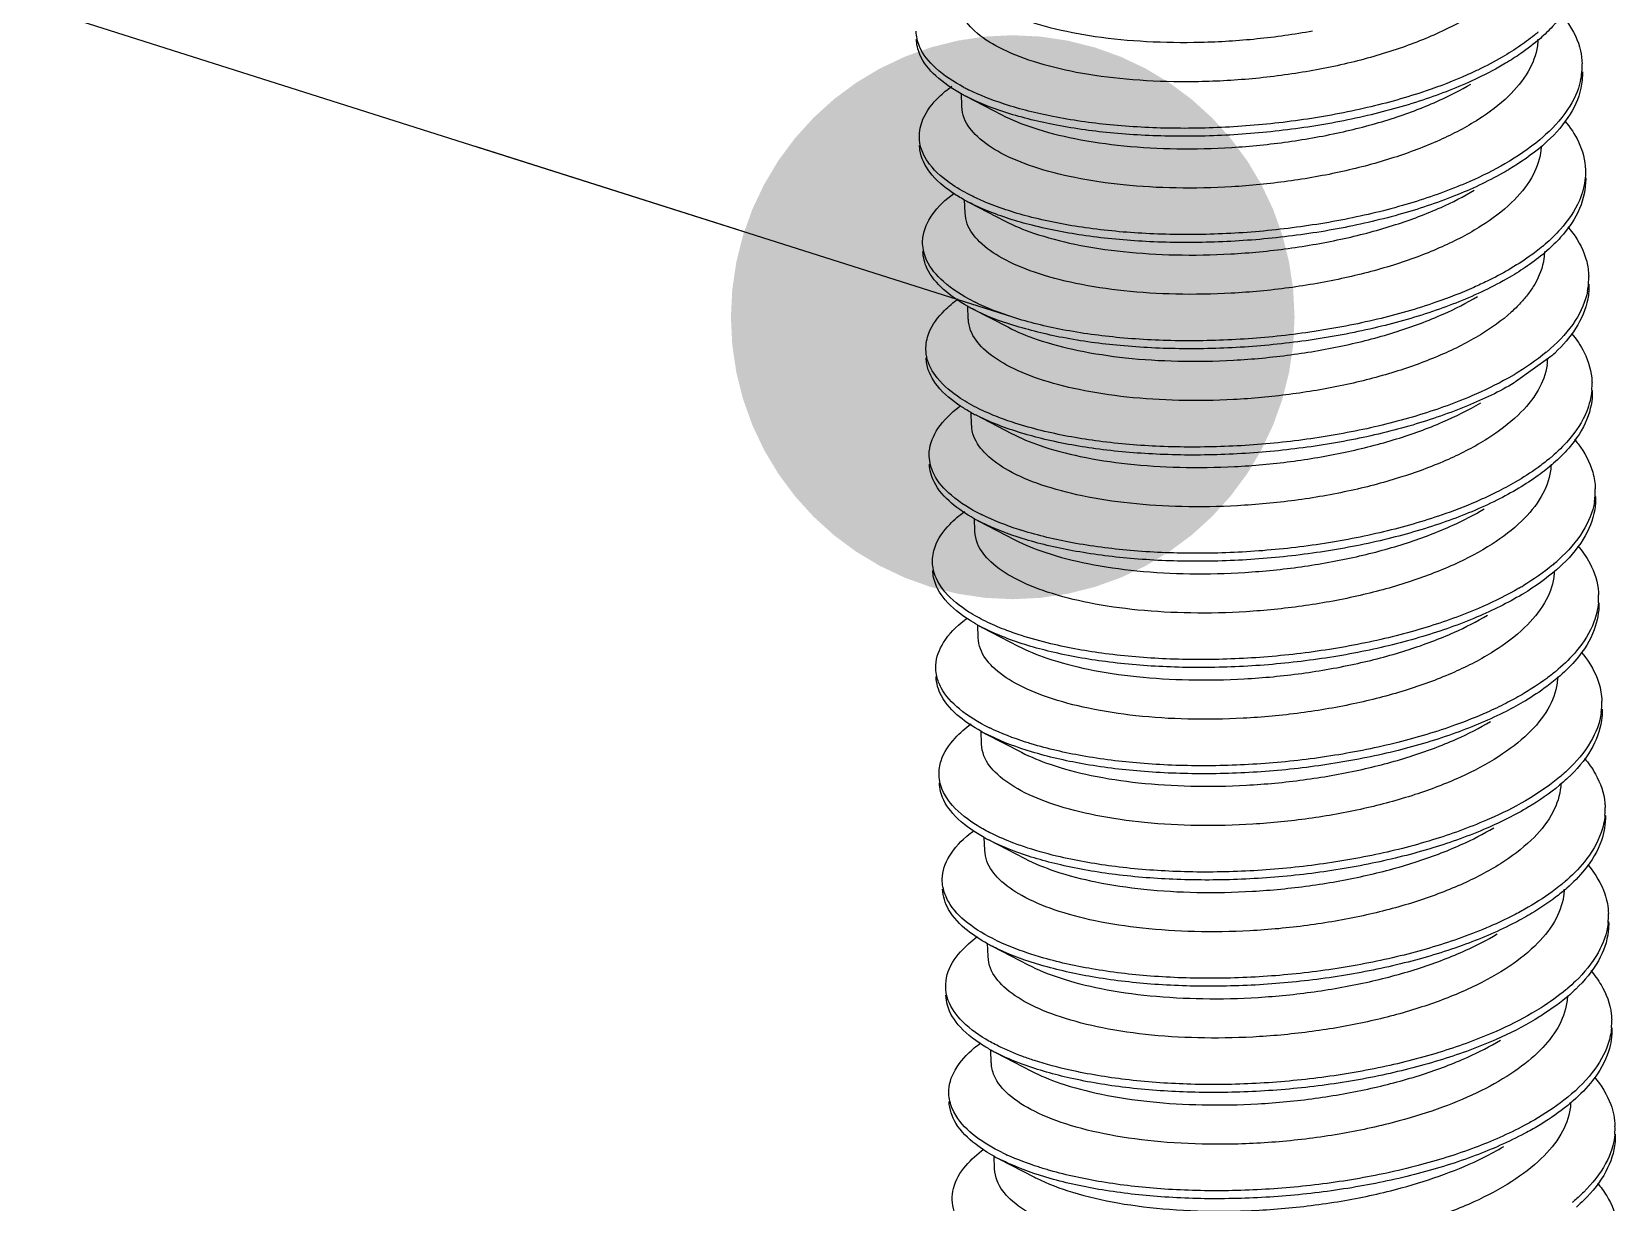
# Model space of a CAD drawing. Header units: millimetres. Extents: x 1860 to 2188, y -393 to -149.
# Drawn here: x 1894.36 to 1899.85, y -374.55 to -370.5 of the extents above; entities that cross this region are included whole.
import ezdxf

# ---------------------------------------------------------------- set-up
doc = ezdxf.new("R2010")
doc.units = ezdxf.units.MM
doc.layers.add('3_ALL_AXES', color=7, linetype='Continuous')
doc.layers.add('from', color=7, linetype='Continuous', lineweight=13)
doc.styles.get("Standard").update_dxf_attribs({"font": 'txt', "bigfont": 'gbcbig.shx'})
doc.dimstyles.new('ISO', dxfattribs={"dimscale": 0.6, "dimtxt": 2.5, "dimasz": 2.5, "dimexe": 1.25, "dimexo": 0.625, "dimtad": 0, "dimdsep": 46, "dimtxsty": 'Standard', "dimblk": 'OPEN', "dimcen": 0, "dimclrd": 4, "dimclre": 4, "dimadec": 0, "dimazin": 0, "dimtfac": 1, "dimtofl": 0, "dimtmove": 0, "dimatfit": 3, "dimfxl": 1, "dimarcsym": 0})

# ---------------------------------------------------------------- blocks, each defined once
blk = doc.blocks.new('_Open')
at = {"color": 0, "linetype": 'ByBlock', "lineweight": -2}
for p, q in [((-1, 0.1667), (0, 0)), ((-1, -0.1667), (0, 0)), ((0, 0), (-1, 0))]:
    blk.add_line(p, q, dxfattribs=at)

msp = doc.modelspace()

# ---------------------------------------------------------------- linework, layer by layer
at = {"color": 7, "linetype": 'Continuous'}
for p, q in [((1897.5906, -370.7243), (1897.7151, -370.7886)), ((1897.602, -371.0916), (1897.7264, -371.1559)), ((1897.6133, -371.459), (1897.7378, -371.5233)), ((1899.6141, -371.6245), (1899.4921, -371.7122)), ((1897.6247, -371.8263), (1897.7491, -371.8906)), ((1897.636, -372.1937), (1897.7605, -372.2579)), ((1897.6474, -372.561), (1897.7718, -372.6253)), ((1897.6587, -372.9283), (1897.7832, -372.9926)), ((1897.6701, -373.2957), (1897.7946, -373.36)), ((1897.6815, -373.663), (1897.8059, -373.7273)), ((1897.6928, -374.0304), (1897.8173, -374.0946)), ((1897.7042, -374.3977), (1897.8286, -374.462))]:
    msp.add_line(p, q, dxfattribs=at)
for centre, radius, start, end in [((1899.1456, -370.0049), 0.6544, 309.7588, 310.6509), ((1899.4832, -370.6189), 0.2395, 347.875, 1.6954), ((1897.9156, -370.0654), 0.7105, 242.1632, 243.615), ((1897.902, -370.1206), 0.6792, 241.1317, 242.7154), ((1899.1355, -370.3466), 0.6877, 309.8512, 310.3815), ((1899.1412, -370.3533), 0.6789, 310.3819, 310.7256), ((1899.153, -370.3936), 0.6622, 310.7238, 311.3602), ((1897.8956, -370.5231), 0.6399, 241.066, 242.6829), ((1899.1684, -370.7394), 0.6544, 309.7307, 310.6391), ((1899.5083, -371.3539), 0.2372, 349.3327, 1.7964), ((1897.9159, -370.8715), 0.6609, 241.1282, 242.7483), ((1897.9453, -370.7856), 0.7266, 242.8339, 243.6081), ((1899.1639, -371.0886), 0.6784, 309.8707, 310.1817), ((1899.1682, -371.0937), 0.6718, 310.1818, 310.465), ((1899.397, -371.6237), 0.2068, 351.7694, 357.5389), ((1899.1773, -371.1043), 0.6579, 310.4624, 311.5046), ((1899.2023, -371.159), 0.6215, 311.4912, 313.3381), ((1898.9357, -370.7535), 1.0843, 300.219, 300.5664), ((1899.5317, -371.7204), 0.2253, 354.8347, 1.6681), ((1897.9202, -371.2544), 0.6438, 241.0741, 242.6749), ((1899.1904, -371.473), 0.6558, 309.7036, 310.6181), ((1899.5338, -372.0889), 0.2344, 350.7787, 1.8894), ((1897.9332, -371.6164), 0.6493, 241.1193, 242.7607), ((1897.9753, -371.5052), 0.7433, 243.4921, 243.6117), ((1899.1892, -371.8264), 0.6745, 309.8639, 310.5104), ((1899.205, -371.8447), 0.6502, 310.504, 312.2514), ((1898.9682, -371.5054), 1.0645, 300.2176, 301.1132), ((1899.5506, -372.4548), 0.2291, 354.8301, 1.5756), ((1897.9451, -371.985), 0.6484, 241.0866, 242.6698), ((1899.2115, -372.2055), 0.6584, 309.6794, 310.5887), ((1899.5594, -372.8238), 0.2316, 352.2334, 1.9638), ((1897.9524, -372.358), 0.6415, 241.1058, 242.7598), ((1898.0058, -372.2233), 0.7616, 243.975, 244.1375), ((1899.2154, -372.5653), 0.6689, 309.8593, 310.5597), ((1899.5698, -373.1894), 0.2326, 354.8533, 1.5183), ((1897.9702, -372.7151), 0.6536, 241.1033, 242.6679), ((1899.2316, -372.937), 0.6625, 309.6602, 310.552), ((1899.585, -373.5586), 0.2287, 353.6911, 2.0159), ((1897.973, -373.097), 0.6367, 241.0914, 242.7506), ((1898.0301, -372.9543), 0.7656, 243.971, 244.7732), ((1899.2412, -373.3036), 0.6642, 309.8482, 310.5987), ((1899.5894, -373.9241), 0.2357, 354.8988, 1.4964), ((1897.9955, -373.4446), 0.6593, 241.1242, 242.6693), ((1899.6107, -374.2933), 0.2258, 355.1528, 2.041), ((1898.0552, -373.6838), 0.7714, 243.9594, 245.4006), ((1897.9947, -373.8339), 0.6342, 241.0785, 242.7368), ((1899.2664, -374.0413), 0.6603, 309.8314, 310.6273)]:
    msp.add_arc(centre, radius, start, end, dxfattribs=at)
for points, start_tangent, end_tangent in [([(1899.5582, -370.1643), (1899.5393, -370.2425), (1899.4809, -370.3313), (1899.3856, -370.4149), (1899.2572, -370.4904), (1899.101, -370.5554), (1898.9231, -370.6076), (1898.7307, -370.6454), (1898.5316, -370.6679), (1898.3336, -370.6745), (1898.1449, -370.6655), (1897.9728, -370.6417), (1897.8243, -370.6045), (1897.7055, -370.5559), (1897.621, -370.4983), (1897.5742, -370.4344), (1897.5654, -370.3926)], (-0.054282, -0.998526), (-0.038579, 0.999256)), ([(1899.7123, -370.272), (1899.7125, -370.2813), (1899.6887, -370.3834), (1899.6204, -370.4831), (1899.5781, -370.5242)], (0.033649, -0.999434), (-0.751374, -0.659876)), ([(1897.7034, -370.421), (1897.7527, -370.4438), (1897.8817, -370.4862), (1898.0384, -370.5172), (1898.2154, -370.5346), (1898.4034, -370.5374), (1898.5979, -370.5252), (1898.79, -370.498)], (0.888126, -0.4596), (0.98381, 0.179215)), ([(1899.6504, -370.441), (1899.6715, -370.4682), (1899.7171, -370.5672), (1899.7227, -370.6118)], (0.646199, -0.763169), (0.029478, -0.999565)), ([(1897.4303, -370.5518), (1897.4186, -370.4992)], (-0.383411, 0.923578), (-0.040123, 0.999195)), ([(1897.574, -370.7154), (1897.4865, -370.6539), (1897.4311, -370.5794), (1897.4194, -370.5268)], (-0.875531, 0.483161), (-0.040123, 0.999195)), ([(1899.5641, -370.5079), (1899.5095, -370.5491), (1899.4461, -370.5892)], (-0.768713, -0.639594), (-0.864744, -0.502214)), ([(1899.5781, -370.5242), (1899.5103, -370.5767), (1899.4581, -370.6102)], (-0.751374, -0.659876), (-0.85842, -0.512948)), ([(1899.5697, -370.5267), (1899.5678, -370.5502), (1899.5359, -370.639)], (-0.024496, -0.9997), (-0.500578, -0.865692)), ([(1897.5838, -370.6936), (1897.4856, -370.6263), (1897.4303, -370.5518)], (-0.884229, 0.467053), (-0.383411, 0.923578)), ([(1899.4461, -370.5892), (1899.3619, -370.6336), (1899.3253, -370.6504)], (-0.864744, -0.502214), (-0.913705, -0.406378)), ([(1899.5359, -370.639), (1899.4678, -370.724), (1899.3648, -370.8039), (1899.2299, -370.876), (1899.071, -370.9366), (1898.894, -370.9844), (1898.7048, -371.0182), (1898.5101, -371.0374), (1898.318, -371.0415), (1898.1351, -371.0308), (1897.9677, -371.0058), (1897.8253, -370.9684), (1897.7119, -370.9206), (1897.6304, -370.8638), (1897.5849, -370.8), (1897.5767, -370.7599)], (-0.500578, -0.865692), (-0.036468, 0.999335)), ([(1899.4581, -370.6102), (1899.3628, -370.6611), (1899.1836, -370.7334), (1898.9799, -370.7912), (1898.7599, -370.8327), (1898.5321, -370.8566), (1898.3057, -370.8626), (1898.0895, -370.8508), (1897.8923, -370.8221), (1897.7217, -370.7782), (1897.5906, -370.7243)], (-0.85842, -0.512948), (-0.88867, 0.458548)), ([(1899.3253, -370.6504), (1899.1828, -370.7059), (1898.9791, -370.7637), (1898.759, -370.8051), (1898.5312, -370.8291), (1898.3048, -370.835), (1898.0887, -370.8232), (1897.8914, -370.7945), (1897.7245, -370.7518)], (-0.913705, -0.406378), (-0.951105, 0.308868)), ([(1899.7235, -370.6394), (1899.7183, -370.6968), (1899.6734, -370.7982), (1899.5905, -370.8906)], (0.029478, -0.999565), (-0.750546, -0.660818)), ([(1897.4298, -370.8666), (1897.4422, -370.8037), (1897.4982, -370.7263), (1897.5416, -370.6898)], (-0.02004, 0.999799), (0.804836, 0.593497)), ([(1897.7245, -370.7518), (1897.7209, -370.7506), (1897.5998, -370.7018)], (-0.951105, 0.308868), (-0.895779, 0.4445)), ([(1897.7151, -370.7886), (1897.822, -370.8328), (1897.9676, -370.8707), (1898.1371, -370.8955), (1898.3202, -370.9057), (1898.5104, -370.9012), (1898.7054, -370.8816), (1898.8966, -370.8469), (1899.0732, -370.7986), (1899.2296, -370.7383), (1899.338, -370.682)], (0.888416, -0.459038), (0.8582, 0.513316)), ([(1899.7174, -370.6692), (1899.6725, -370.7706), (1899.5841, -370.8678)], (-0.21065, -0.977561), (-0.75784, -0.65244)), ([(1899.6632, -370.8101), (1899.7098, -370.8815), (1899.7342, -370.9792)], (0.643964, -0.765056), (0.032014, -0.999487)), ([(1897.4329, -370.8925), (1897.4311, -370.8826), (1897.4298, -370.8666)], (-0.218567, 0.975822), (-0.02004, 0.999799)), ([(1897.586, -371.0831), (1897.5447, -371.058), (1897.4663, -370.9869), (1897.4319, -370.9101), (1897.4306, -370.8941)], (-0.875091, 0.483958), (-0.02004, 0.999799)), ([(1897.6132, -371.0702), (1897.5439, -371.0304), (1897.4654, -370.9593), (1897.4329, -370.8925)], (-0.897314, 0.441393), (-0.218567, 0.975822)), ([(1899.5762, -370.8746), (1899.4558, -370.9575)], (-0.767703, -0.640805), (-0.865804, -0.500383)), ([(1899.585, -370.8954), (1899.4694, -370.9776)], (-0.75784, -0.65244), (-0.858803, -0.512306)), ([(1899.5809, -370.8989), (1899.579, -370.9186), (1899.5473, -371.0064)], (-0.047917, -0.998851), (-0.500578, -0.865692)), ([(1899.4694, -370.9776), (1899.4566, -370.9851), (1899.2934, -371.0641), (1899.1017, -371.1299), (1898.8893, -371.1802), (1898.6645, -371.2135), (1898.4362, -371.229), (1898.2135, -371.2265), (1898.0052, -371.2066), (1897.8196, -371.1705), (1897.6641, -371.1202), (1897.602, -371.0916)], (-0.858803, -0.512306), (-0.888399, 0.459072)), ([(1899.4558, -370.9575), (1899.3345, -371.0188)], (-0.865804, -0.500383), (-0.914593, -0.404375)), ([(1899.7342, -370.9792), (1899.7343, -370.9824), (1899.7334, -371.0059)], (0.032014, -0.999487), (-0.088548, -0.996072)), ([(1899.5473, -371.0064), (1899.4785, -371.092), (1899.3736, -371.1729), (1899.2382, -371.2447), (1899.0806, -371.3045), (1898.9023, -371.3524), (1898.7081, -371.3867), (1898.509, -371.4055), (1898.3169, -371.4086), (1898.137, -371.3972), (1897.9709, -371.3715), (1897.828, -371.3328), (1897.7162, -371.2841), (1897.6382, -371.2277), (1897.5956, -371.1657), (1897.5881, -371.1273)], (-0.500578, -0.865692), (-0.036205, 0.999344)), ([(1899.3345, -371.0188), (1899.2925, -371.0366), (1899.1009, -371.1023), (1898.8884, -371.1526), (1898.6636, -371.186), (1898.4354, -371.2015), (1898.2127, -371.199), (1898.0044, -371.1791), (1897.8188, -371.143), (1897.7381, -371.1199)], (-0.914593, -0.404375), (-0.951668, 0.30713)), ([(1899.7334, -371.0059), (1899.7132, -371.0846), (1899.6475, -371.1844), (1899.5946, -371.236)], (-0.088548, -0.996072), (-0.758792, -0.651333)), ([(1899.7351, -371.0067), (1899.7351, -371.0099), (1899.7141, -371.1121), (1899.6484, -371.212), (1899.6009, -371.2588)], (0.032014, -0.999487), (-0.751375, -0.659875)), ([(1897.4412, -371.2339), (1897.442, -371.2128), (1897.4744, -371.1342), (1897.5489, -371.0603)], (-0.041616, 0.999134), (0.800678, 0.599095)), ([(1897.7381, -371.1199), (1897.6632, -371.0926), (1897.6132, -371.0702)], (-0.951668, 0.30713), (-0.897314, 0.441393)), ([(1897.7264, -371.1559), (1897.8246, -371.1972), (1897.9679, -371.2358), (1898.1348, -371.2614), (1898.3152, -371.2727), (1898.5071, -371.2694), (1898.7058, -371.2505), (1898.8997, -371.2161), (1899.0775, -371.1682), (1899.2347, -371.1085), (1899.3493, -371.0493)], (0.888186, -0.459483), (0.858216, 0.513288)), ([(1899.6732, -371.1758), (1899.6901, -371.1972), (1899.7384, -371.2959), (1899.7454, -371.3465)], (0.645752, -0.763547), (0.030834, -0.999525)), ([(1897.455, -371.291), (1897.4412, -371.2339)], (-0.411175, 0.911556), (-0.041616, 0.999134)), ([(1899.5867, -371.2427), (1899.5398, -371.2785), (1899.4686, -371.3241)], (-0.769023, -0.639221), (-0.864933, -0.501887)), ([(1897.5968, -371.4502), (1897.5138, -371.3928), (1897.4559, -371.3186), (1897.4421, -371.2614)], (-0.875546, 0.483135), (-0.041616, 0.999134)), ([(1897.6136, -371.432), (1897.513, -371.3652), (1897.455, -371.291)], (-0.889673, 0.456599), (-0.411175, 0.911556)), ([(1899.6009, -371.2588), (1899.5407, -371.3061), (1899.4808, -371.3449)], (-0.751375, -0.659875), (-0.858476, -0.512854)), ([(1899.5924, -371.2614), (1899.5905, -371.2851), (1899.5587, -371.3737)], (-0.024588, -0.999698), (-0.500578, -0.865692)), ([(1899.4808, -371.3449), (1899.3952, -371.3911), (1899.2177, -371.4642), (1899.0153, -371.5229), (1898.7959, -371.5654), (1898.5683, -371.5904), (1898.3416, -371.5974), (1898.1246, -371.5866), (1897.926, -371.5589), (1897.7537, -371.5158), (1897.6144, -371.4596), (1897.6133, -371.459)], (-0.858476, -0.512854), (-0.888856, 0.458187)), ([(1899.4686, -371.3241), (1899.3943, -371.3636), (1899.3478, -371.3852)], (-0.864933, -0.501887), (-0.913767, -0.406238)), ([(1897.7378, -371.5232), (1897.8373, -371.565), (1897.9792, -371.6031), (1898.1431, -371.6285), (1898.324, -371.64), (1898.5165, -371.6369), (1898.7141, -371.6182), (1898.9055, -371.5847), (1899.0823, -371.5377), (1899.2424, -371.4775), (1899.3607, -371.4166)], (0.888253, -0.459354), (0.858228, 0.513269)), ([(1899.3478, -371.3852), (1899.2168, -371.4367), (1899.0144, -371.4954), (1898.7951, -371.5378), (1898.5675, -371.5629), (1898.3407, -371.5699), (1898.1237, -371.5591), (1897.9251, -371.5314), (1897.7528, -371.4883)], (-0.913767, -0.406238), (-0.952672, 0.304001)), ([(1899.5587, -371.3737), (1899.5368, -371.4067), (1899.5097, -371.4391), (1899.4775, -371.4708)], (-0.500578, -0.865692), (-0.742634, -0.669698)), ([(1899.7414, -371.3979), (1899.6991, -371.4994), (1899.6132, -371.597)], (-0.185957, -0.982558), (-0.74887, -0.662717)), ([(1899.7462, -371.3741), (1899.7423, -371.4254), (1899.7, -371.5269), (1899.6289, -371.611)], (0.030834, -0.999525), (-0.727121, -0.68651)), ([(1897.4526, -371.6012), (1897.463, -371.543), (1897.5164, -371.4654), (1897.5641, -371.4247)], (-0.020129, 0.999797), (0.804732, 0.593638)), ([(1899.4775, -371.4708), (1899.3711, -371.5489), (1899.2342, -371.6188), (1899.0748, -371.6773), (1898.8977, -371.7232), (1898.7095, -371.7553), (1898.5169, -371.773), (1898.3275, -371.7759), (1898.147, -371.7643), (1897.9823, -371.7388), (1897.8424, -371.7012), (1897.7314, -371.6536), (1897.6516, -371.5971), (1897.6072, -371.5337), (1897.5994, -371.4946)], (-0.742634, -0.669698), (-0.035771, 0.99936)), ([(1897.7528, -371.4883), (1897.6224, -371.4364)], (-0.952672, 0.304001), (-0.895761, 0.444536)), ([(1899.6856, -371.5443), (1899.7297, -371.6104), (1899.7568, -371.711), (1899.7569, -371.7138)], (0.645144, -0.764061), (0.029935, -0.999552)), ([(1897.4556, -371.6273), (1897.4546, -371.6219), (1897.4526, -371.6012)], (-0.215282, 0.976552), (-0.020129, 0.999797)), ([(1897.6088, -371.8178), (1897.5734, -371.7966), (1897.4924, -371.7259), (1897.4554, -371.6494), (1897.4534, -371.6288)], (-0.875166, 0.483823), (-0.020129, 0.999797)), ([(1897.6356, -371.8047), (1897.5725, -371.7691), (1897.4916, -371.6984), (1897.4556, -371.6273)], (-0.897033, 0.441963), (-0.215282, 0.976552)), ([(1899.5988, -371.6093), (1899.4871, -371.6872)], (-0.76749, -0.641061), (-0.861037, -0.508542)), ([(1899.4814, -371.6905), (1899.3569, -371.7536)], (-0.864105, -0.503312), (-0.914698, -0.404139)), ([(1899.6017, -371.6533), (1899.57, -371.7411)], (-0.143432, -0.98966), (-0.500578, -0.865692)), ([(1899.57, -371.7411), (1899.5011, -371.8267), (1899.3959, -371.9078), (1899.26, -371.9798), (1899.1019, -372.0396), (1898.9234, -372.0874), (1898.7291, -372.1216), (1898.53, -372.1402), (1898.338, -372.1433), (1898.1585, -372.1317), (1897.9929, -372.106), (1897.8504, -372.0674), (1897.7387, -372.0187), (1897.6607, -371.9622), (1897.6182, -371.9003), (1897.6108, -371.862)], (-0.500578, -0.865692), (-0.036116, 0.999348)), ([(1899.4921, -371.7122), (1899.488, -371.7147), (1899.3266, -371.7945), (1899.1365, -371.8611), (1898.925, -371.9124), (1898.7007, -371.9467), (1898.4724, -371.9633), (1898.2491, -371.9619), (1898.0397, -371.943), (1897.8526, -371.9078), (1897.695, -371.8582), (1897.6247, -371.8263)], (-0.858709, -0.512464), (-0.88834, 0.459187)), ([(1899.7561, -371.7407), (1899.7385, -371.8132), (1899.6754, -371.9133), (1899.6173, -371.9707)], (-0.089225, -0.996011), (-0.759029, -0.651057)), ([(1899.7578, -371.7414), (1899.7393, -371.8408), (1899.6762, -371.9409), (1899.6237, -371.9934)], (0.029935, -0.999552), (-0.75141, -0.659835)), ([(1897.4639, -371.9686), (1897.4642, -371.9522), (1897.4939, -371.8735), (1897.568, -371.7977), (1897.5716, -371.795)], (-0.041807, 0.999126), (0.800098, 0.599869)), ([(1897.7605, -371.8545), (1897.6942, -371.8306), (1897.6356, -371.8047)], (-0.951526, 0.307568), (-0.897033, 0.441963)), ([(1897.7491, -371.8906), (1897.8472, -371.9318), (1897.9864, -371.9696), (1898.1502, -371.9953), (1898.3305, -372.0073), (1898.5205, -372.0046), (1898.7143, -371.9871), (1898.9028, -371.955), (1899.0804, -371.9092), (1899.2405, -371.8506), (1899.3721, -371.784)], (0.888269, -0.459325), (0.858239, 0.51325)), ([(1899.3569, -371.7536), (1899.3258, -371.7669), (1899.1356, -371.8335), (1898.9242, -371.8848), (1898.6998, -371.9192), (1898.4715, -371.9357), (1898.2482, -371.9343), (1898.0389, -371.9154), (1897.8517, -371.8802), (1897.7605, -371.8545)], (-0.914698, -0.404139), (-0.951526, 0.307568)), ([(1899.6961, -371.9107), (1899.7086, -371.9262), (1899.7595, -372.0246), (1899.7681, -372.0812)], (0.645262, -0.763961), (0.032236, -0.99948)), ([(1897.4799, -372.0303), (1897.4639, -371.9686)], (-0.438176, 0.898889), (-0.041807, 0.999126)), ([(1897.6196, -372.1849), (1897.5414, -372.1316), (1897.4808, -372.0578), (1897.4647, -371.9961)], (-0.875483, 0.48325), (-0.041807, 0.999126)), ([(1899.6093, -371.9775), (1899.57, -372.0079), (1899.4911, -372.0589)], (-0.769324, -0.638859), (-0.865129, -0.50155)), ([(1899.6237, -371.9934), (1899.5708, -372.0354), (1899.5035, -372.0796)], (-0.75141, -0.659835), (-0.858543, -0.512741)), ([(1899.6151, -371.9962), (1899.6132, -372.0199), (1899.5814, -372.1084)], (-0.02534, -0.999679), (-0.500578, -0.865692)), ([(1897.6435, -372.1703), (1897.5405, -372.1041), (1897.4799, -372.0303)], (-0.894872, 0.446322), (-0.438176, 0.898889)), ([(1899.5035, -372.0796), (1899.4274, -372.1211), (1899.2517, -372.1949), (1899.0505, -372.2546), (1898.8319, -372.298), (1898.6046, -372.3241), (1898.3775, -372.3322), (1898.1597, -372.3224), (1897.9598, -372.2957), (1897.7857, -372.2535), (1897.6444, -372.1979), (1897.636, -372.1937)], (-0.858543, -0.512741), (-0.888966, 0.457973)), ([(1899.4911, -372.0589), (1899.4266, -372.0935), (1899.3703, -372.12)], (-0.865129, -0.50155), (-0.913845, -0.406063)), ([(1899.5814, -372.1084), (1899.5133, -372.1933), (1899.4115, -372.2725), (1899.2783, -372.344), (1899.1206, -372.4046), (1898.9438, -372.4527), (1898.7538, -372.4871), (1898.5604, -372.5065), (1898.369, -372.511), (1898.1857, -372.5007), (1898.0169, -372.4759), (1897.8725, -372.4384), (1897.7589, -372.3908), (1897.677, -372.3342), (1897.6307, -372.2703), (1897.6222, -372.2293)], (-0.500578, -0.865692), (-0.037285, 0.999305)), ([(1899.3703, -372.12), (1899.2508, -372.1674), (1899.0496, -372.227), (1898.8311, -372.2705), (1898.6037, -372.2966), (1898.3767, -372.3046), (1898.1589, -372.2949), (1897.959, -372.2681), (1897.7849, -372.2259), (1897.7744, -372.2226)], (-0.913845, -0.406063), (-0.952462, 0.304659)), ([(1899.769, -372.1087), (1899.7661, -372.154), (1899.7264, -372.2557), (1899.643, -372.3536), (1899.6341, -372.3615)], (0.032236, -0.99948), (-0.75246, -0.658638)), ([(1899.7652, -372.1265), (1899.7256, -372.2281), (1899.6422, -372.326)], (-0.161197, -0.986922), (-0.740114, -0.672481)), ([(1897.4754, -372.3359), (1897.4839, -372.2824), (1897.5347, -372.2046), (1897.5866, -372.1595)], (-0.021537, 0.999768), (0.804726, 0.593647)), ([(1897.7744, -372.2226), (1897.6449, -372.171)], (-0.952462, 0.304659), (-0.895802, 0.444453)), ([(1897.7605, -372.2579), (1897.8676, -372.3022), (1898.013, -372.3401), (1898.1824, -372.3649), (1898.3656, -372.3751), (1898.5559, -372.3706), (1898.7506, -372.351), (1898.9418, -372.3163), (1899.1184, -372.2681), (1899.275, -372.2077), (1899.3834, -372.1513)], (0.888427, -0.459018), (0.858199, 0.513317)), ([(1899.7079, -372.2785), (1899.7494, -372.3392), (1899.7792, -372.4397), (1899.7796, -372.4485)], (0.646009, -0.76333), (0.028257, -0.999601)), ([(1897.4784, -372.3621), (1897.4782, -372.3612), (1897.4754, -372.3359)], (-0.212416, 0.977179), (-0.021537, 0.999768)), ([(1899.6215, -372.3441), (1899.5183, -372.4168)], (-0.767556, -0.640982), (-0.856126, -0.516766)), ([(1897.6316, -372.5526), (1897.6022, -372.5352), (1897.5187, -372.465), (1897.4791, -372.3887), (1897.4762, -372.3635)], (-0.875276, 0.483623), (-0.021537, 0.999768)), ([(1897.6581, -372.5393), (1897.6014, -372.5077), (1897.5179, -372.4374), (1897.4784, -372.3621)], (-0.896768, 0.442502), (-0.212416, 0.977179)), ([(1899.6341, -372.3615), (1899.5192, -372.4443), (1899.5149, -372.4469)], (-0.75246, -0.658638), (-0.858586, -0.51267)), ([(1899.6264, -372.3662), (1899.6244, -372.3879), (1899.5927, -372.4758)], (-0.038216, -0.99927), (-0.500578, -0.865692)), ([(1899.5149, -372.4469), (1899.3597, -372.5248), (1899.1711, -372.5922), (1898.9607, -372.6445), (1898.7369, -372.6799), (1898.5085, -372.6975), (1898.2847, -372.6971), (1898.0743, -372.6792), (1897.8856, -372.645), (1897.7261, -372.5962), (1897.6474, -372.561)], (-0.858586, -0.51267), (-0.888304, 0.459255)), ([(1899.504, -372.4253), (1899.3794, -372.4884)], (-0.8641, -0.503321), (-0.914754, -0.404011)), ([(1899.5927, -372.4758), (1899.5236, -372.5616), (1899.4177, -372.6431), (1899.2806, -372.7155), (1899.1209, -372.7755), (1898.9429, -372.8228), (1898.749, -372.8566), (1898.5503, -372.8751), (1898.3583, -372.8779), (1898.1788, -372.8661), (1898.0149, -372.8405), (1897.8731, -372.8021), (1897.7615, -372.7534), (1897.6833, -372.6968), (1897.6408, -372.6346), (1897.6335, -372.5967)], (-0.500578, -0.865692), (-0.035809, 0.999359)), ([(1897.7718, -372.6253), (1897.8704, -372.6667), (1898.0139, -372.7053), (1898.1812, -372.7309), (1898.3619, -372.7421), (1898.5539, -372.7387), (1898.7526, -372.7197), (1898.9463, -372.6852), (1899.124, -372.6373), (1899.2808, -372.5776), (1899.3948, -372.5187)], (0.888191, -0.459474), (0.858214, 0.513292)), ([(1899.3794, -372.4884), (1899.3589, -372.4972), (1899.1702, -372.5647), (1898.9598, -372.6169), (1898.736, -372.6523), (1898.5077, -372.67), (1898.2839, -372.6696), (1898.0734, -372.6517), (1897.8848, -372.6174), (1897.7829, -372.5891)], (-0.914754, -0.404011), (-0.951397, 0.307968)), ([(1899.7788, -372.4755), (1899.7635, -372.5419), (1899.703, -372.6422), (1899.6399, -372.7055)], (-0.089378, -0.995998), (-0.759362, -0.650669)), ([(1899.7805, -372.4761), (1899.7644, -372.5694), (1899.7039, -372.6698), (1899.6465, -372.728)], (0.028257, -0.999601), (-0.751451, -0.659789)), ([(1897.4865, -372.7033), (1897.4866, -372.6916), (1897.5136, -372.6128), (1897.5851, -372.5367), (1897.5951, -372.5291)], (-0.040534, 0.999178), (0.800734, 0.599021)), ([(1897.7829, -372.5891), (1897.7253, -372.5686), (1897.6581, -372.5393)], (-0.951397, 0.307968), (-0.896768, 0.442502)), ([(1899.719, -372.6456), (1899.7269, -372.6552), (1899.7804, -372.7534), (1899.7908, -372.8159)], (0.644775, -0.764372), (0.03348, -0.999439)), ([(1897.4902, -372.7298), (1897.4865, -372.7033)], (-0.225991, 0.974129), (-0.040534, 0.999178)), ([(1897.6424, -372.9196), (1897.569, -372.8705), (1897.5058, -372.797), (1897.4874, -372.7308)], (-0.87538, 0.483435), (-0.040534, 0.999178)), ([(1897.6716, -372.9077), (1897.5682, -372.8429), (1897.505, -372.7695), (1897.4902, -372.7298)], (-0.898601, 0.438767), (-0.225991, 0.974129)), ([(1899.6319, -372.7122), (1899.6001, -372.7372), (1899.5136, -372.7937)], (-0.769592, -0.638536), (-0.865322, -0.501216)), ([(1899.6465, -372.728), (1899.6009, -372.7647), (1899.5262, -372.8143)], (-0.751451, -0.659789), (-0.858617, -0.512618)), ([(1899.6378, -372.7312), (1899.6361, -372.7535), (1899.6041, -372.8431)], (-0.026416, -0.999651), (-0.500578, -0.865692)), ([(1899.5136, -372.7937), (1899.4588, -372.8234), (1899.3928, -372.8548)], (-0.865322, -0.501216), (-0.913937, -0.405857)), ([(1899.6041, -372.8431), (1899.536, -372.928), (1899.4342, -373.0071), (1899.3015, -373.0785), (1899.1439, -373.1391), (1898.9672, -373.1873), (1898.777, -373.2217), (1898.5835, -373.2411), (1898.3923, -373.2457), (1898.209, -373.2354), (1898.0399, -373.2107), (1897.8952, -373.173), (1897.7815, -373.1254), (1897.6996, -373.0688), (1897.6534, -373.005), (1897.6449, -372.964)], (-0.500578, -0.865692), (-0.037244, 0.999306)), ([(1899.5262, -372.8143), (1899.4596, -372.851), (1899.2856, -372.9256), (1899.0857, -372.9862), (1898.8679, -373.0306), (1898.6408, -373.0578), (1898.4135, -373.0669), (1898.1949, -373.0582), (1897.9937, -373.0324), (1897.8179, -372.991), (1897.6744, -372.9362), (1897.6587, -372.9284)], (-0.858617, -0.512618), (-0.888969, 0.457967)), ([(1899.7917, -372.8434), (1899.7897, -372.8827), (1899.7528, -372.9844), (1899.6719, -373.0826), (1899.657, -373.0961)], (0.03348, -0.999439), (-0.752153, -0.658989)), ([(1897.4981, -373.0706), (1897.505, -373.0217), (1897.5532, -372.9438), (1897.6087, -372.8946)], (-0.024016, 0.999712), (0.804325, 0.594189)), ([(1897.7832, -372.9926), (1897.8823, -373.0342), (1898.0242, -373.0724), (1898.188, -373.0978), (1898.3687, -373.1094), (1898.561, -373.1063), (1898.7587, -373.0877), (1898.9504, -373.0541), (1899.1272, -373.0072), (1899.2874, -372.9471), (1899.4061, -372.886)], (0.888241, -0.459377), (0.858232, 0.513261)), ([(1899.3928, -372.8548), (1899.2847, -372.8981), (1899.0848, -372.9586), (1898.8671, -373.0031), (1898.64, -373.0302), (1898.4126, -373.0393), (1898.194, -373.0306), (1897.9929, -373.0048), (1897.817, -372.9635), (1897.7968, -372.9572)], (-0.913937, -0.405857), (-0.952416, 0.304801)), ([(1899.7889, -372.8551), (1899.7519, -372.9569), (1899.671, -373.0551), (1899.6504, -373.0735)], (-0.136054, -0.990701), (-0.759713, -0.650258)), ([(1897.7968, -372.9572), (1897.6736, -372.9086)], (-0.952416, 0.304801), (-0.899842, 0.436217)), ([(1899.7304, -373.0129), (1899.7689, -373.0681), (1899.8014, -373.1683), (1899.8023, -373.1832)], (0.646579, -0.762847), (0.027174, -0.999631)), ([(1897.502, -373.1005), (1897.4981, -373.0706)], (-0.236544, 0.971621), (-0.024016, 0.999712)), ([(1897.6544, -373.2873), (1897.6312, -373.2738), (1897.5452, -373.204), (1897.5029, -373.128), (1897.499, -373.0982)], (-0.875422, 0.483359), (-0.024016, 0.999712)), ([(1897.6805, -373.2738), (1897.6303, -373.2463), (1897.5444, -373.1765), (1897.502, -373.1005)], (-0.896523, 0.442998), (-0.236544, 0.971621)), ([(1899.6441, -373.0788), (1899.5494, -373.1464), (1899.5266, -373.1601)], (-0.767605, -0.640923), (-0.864124, -0.503279)), ([(1899.657, -373.0961), (1899.5503, -373.1739), (1899.5376, -373.1816)], (-0.752153, -0.658989), (-0.85848, -0.512847)), ([(1899.6492, -373.0999), (1899.6472, -373.1225), (1899.6154, -373.2104)], (-0.033273, -0.999446), (-0.500578, -0.865692)), ([(1899.5266, -373.1601), (1899.4019, -373.2232)], (-0.864124, -0.503279), (-0.914799, -0.40391)), ([(1899.6154, -373.2104), (1899.5463, -373.2964), (1899.4402, -373.3779), (1899.3029, -373.4503), (1899.1431, -373.5104), (1898.9655, -373.5575), (1898.772, -373.5913), (1898.5734, -373.6097), (1898.3814, -373.6126), (1898.2017, -373.6008), (1898.038, -373.5753), (1897.8962, -373.5369), (1897.7845, -373.4883), (1897.7061, -373.4316), (1897.6635, -373.3692), (1897.6562, -373.3314)], (-0.500578, -0.865692), (-0.035732, 0.999361)), ([(1899.5376, -373.1816), (1899.3928, -373.2551), (1899.2057, -373.3233), (1898.9963, -373.3765), (1898.7731, -373.4129), (1898.5447, -373.4316), (1898.3204, -373.4323), (1898.1089, -373.4154), (1897.9187, -373.3821), (1897.7574, -373.3341), (1897.6701, -373.2957)], (-0.85848, -0.512847), (-0.888294, 0.459276)), ([(1899.4019, -373.2232), (1899.3919, -373.2275), (1899.2048, -373.2958), (1898.9955, -373.349), (1898.7722, -373.3854), (1898.5439, -373.4041), (1898.3195, -373.4048), (1898.1081, -373.3879), (1897.9179, -373.3546), (1897.8053, -373.3236)], (-0.914799, -0.40391), (-0.951285, 0.308313)), ([(1899.8015, -373.2102), (1899.7884, -373.2705), (1899.7305, -373.3711), (1899.6624, -373.4404)], (-0.089067, -0.996026), (-0.759778, -0.650183)), ([(1899.8032, -373.2108), (1899.7893, -373.2981), (1899.7314, -373.3986), (1899.6693, -373.4626)], (0.027174, -0.999631), (-0.751453, -0.659787)), ([(1897.5092, -373.438), (1897.5091, -373.4309), (1897.5335, -373.3521), (1897.6024, -373.2758), (1897.6186, -373.2632)], (-0.037746, 0.999287), (0.801385, 0.598149)), ([(1897.8053, -373.3236), (1897.7565, -373.3066), (1897.6805, -373.2738)], (-0.951285, 0.308313), (-0.896523, 0.442998)), ([(1897.7946, -373.36), (1897.8985, -373.4032), (1898.0403, -373.4407), (1898.2067, -373.4659), (1898.3895, -373.4769), (1898.5822, -373.4731), (1898.7779, -373.454), (1898.9674, -373.4203), (1899.1449, -373.3725), (1899.3043, -373.3119), (1899.4175, -373.2534)], (0.888369, -0.45913), (0.858194, 0.513325)), ([(1899.742, -373.3806), (1899.745, -373.3843), (1899.8012, -373.4821), (1899.8136, -373.5506)], (0.644316, -0.764759), (0.034453, -0.999406)), ([(1897.5128, -373.4644), (1897.5092, -373.438)], (-0.227411, 0.973799), (-0.037746, 0.999287)), ([(1899.6545, -373.447), (1899.63, -373.4664), (1899.5361, -373.5285)], (-0.769805, -0.638279), (-0.865505, -0.5009)), ([(1897.6652, -373.6544), (1897.5968, -373.6093), (1897.5311, -373.5362), (1897.51, -373.4655)], (-0.875269, 0.483637), (-0.037746, 0.999287)), ([(1897.6941, -373.6423), (1897.596, -373.5818), (1897.5302, -373.5087), (1897.5128, -373.4644)], (-0.898535, 0.438902), (-0.227411, 0.973799)), ([(1899.6693, -373.4626), (1899.6308, -373.494), (1899.5489, -373.549)], (-0.751453, -0.659787), (-0.85869, -0.512495)), ([(1899.6605, -373.4664), (1899.6585, -373.4897), (1899.6268, -373.5778)], (-0.029528, -0.999564), (-0.500578, -0.865692)), ([(1899.5489, -373.549), (1899.4917, -373.5809), (1899.3194, -373.6563), (1899.1208, -373.7177), (1898.9039, -373.7632), (1898.6771, -373.7913), (1898.4495, -373.8015), (1898.2302, -373.7939), (1898.0277, -373.7691), (1897.8502, -373.7286), (1897.7046, -373.6745), (1897.6815, -373.663)], (-0.85869, -0.512495), (-0.888905, 0.458092)), ([(1899.5361, -373.5285), (1899.4908, -373.5533), (1899.4153, -373.5896)], (-0.865505, -0.5009), (-0.914039, -0.405625)), ([(1899.6268, -373.5778), (1899.5587, -373.6627), (1899.4568, -373.7419), (1899.3252, -373.8127), (1899.1686, -373.8732), (1898.9921, -373.9215), (1898.8012, -373.9562), (1898.6069, -373.9758), (1898.4166, -373.9804), (1898.2333, -373.9703), (1898.0635, -373.9455), (1897.9176, -373.9076), (1897.8034, -373.8597), (1897.7219, -373.8031), (1897.676, -373.7393), (1897.6676, -373.6986)], (-0.500578, -0.865692), (-0.037023, 0.999314)), ([(1899.4153, -373.5896), (1899.3185, -373.6287), (1899.12, -373.6901), (1898.903, -373.7356), (1898.6762, -373.7638), (1898.4487, -373.774), (1898.2293, -373.7663), (1898.0268, -373.7415), (1897.8493, -373.701), (1897.8192, -373.6918)], (-0.914039, -0.405625), (-0.952336, 0.305052)), ([(1899.8123, -373.5837), (1899.778, -373.6856), (1899.6997, -373.7841), (1899.6734, -373.808)], (-0.11068, -0.993856), (-0.759267, -0.650779)), ([(1899.8144, -373.5781), (1899.8132, -373.6113), (1899.7789, -373.7131), (1899.7005, -373.8117), (1899.6798, -373.8307)], (0.034453, -0.999406), (-0.751801, -0.659391)), ([(1897.5209, -373.8053), (1897.5263, -373.7611), (1897.5719, -373.683), (1897.631, -373.6296)], (-0.027246, 0.999629), (0.804081, 0.59452)), ([(1897.8192, -373.6918), (1897.7038, -373.6469)], (-0.952336, 0.305052), (-0.904592, 0.426279)), ([(1897.8059, -373.7273), (1897.9132, -373.7717), (1898.0584, -373.8094), (1898.2277, -373.8342), (1898.4109, -373.8444), (1898.6014, -373.84), (1898.7958, -373.8204), (1898.9869, -373.7858), (1899.1636, -373.7375), (1899.3203, -373.6771), (1899.4289, -373.6207)], (0.888437, -0.459), (0.858198, 0.513319)), ([(1899.7529, -373.7473), (1899.7883, -373.797), (1899.8235, -373.897), (1899.825, -373.9179)], (0.646883, -0.762589), (0.02669, -0.999644)), ([(1897.526, -373.8398), (1897.5209, -373.8053)], (-0.267304, 0.963612), (-0.027246, 0.999629)), ([(1897.6771, -374.022), (1897.6603, -374.0124), (1897.5718, -373.9431), (1897.5268, -373.8673), (1897.5217, -373.8328)], (-0.875603, 0.483031), (-0.027246, 0.999629)), ([(1899.6668, -373.8136), (1899.5804, -373.8759), (1899.5491, -373.8948)], (-0.767727, -0.640777), (-0.864188, -0.50317)), ([(1899.6798, -373.8307), (1899.5812, -373.9034), (1899.5603, -373.9163)], (-0.751801, -0.659391), (-0.858409, -0.512965)), ([(1899.6719, -373.8342), (1899.6699, -373.8568), (1899.6382, -373.9451)], (-0.031432, -0.999506), (-0.500578, -0.865692)), ([(1897.703, -374.0084), (1897.6594, -373.9848), (1897.571, -373.9155), (1897.526, -373.8398)], (-0.896303, 0.443441), (-0.267304, 0.963612)), ([(1899.5603, -373.9163), (1899.4257, -373.9853), (1899.2401, -374.0544), (1899.0319, -374.1085), (1898.8092, -374.146), (1898.5809, -374.1657), (1898.3561, -374.1675), (1898.1437, -374.1516), (1897.952, -374.1192), (1897.7887, -374.072), (1897.6928, -374.0304)], (-0.858409, -0.512965), (-0.888309, 0.459246)), ([(1899.6382, -373.9451), (1899.5786, -374.0216), (1899.4895, -374.0951), (1899.3745, -374.1621), (1899.2393, -374.2199), (1899.0896, -374.2674)], (-0.500578, -0.865692), (-0.965128, -0.26178)), ([(1899.5491, -373.8948), (1899.4249, -373.9577)], (-0.864188, -0.50317), (-0.914671, -0.404199)), ([(1899.8242, -373.945), (1899.8132, -373.9992), (1899.7579, -374.0999), (1899.6598, -374.1957), (1899.5585, -374.2633)], (-0.088383, -0.996087), (-0.865667, -0.50062)), ([(1899.8259, -373.9454), (1899.814, -374.0267), (1899.7587, -374.1275), (1899.6922, -374.1972)], (0.02669, -0.999644), (-0.751437, -0.659805)), ([(1897.5319, -374.1726), (1897.5318, -374.1703), (1897.5535, -374.0914), (1897.6199, -374.0148), (1897.6419, -373.9974)], (-0.033535, 0.999438), (0.801988, 0.59734)), ([(1897.8173, -374.0946), (1897.9162, -374.1362), (1898.0599, -374.1748), (1898.2275, -374.2004), (1898.4087, -374.2115), (1898.6008, -374.208), (1898.7994, -374.1889), (1898.993, -374.1543), (1899.1705, -374.1063), (1899.3269, -374.0466), (1899.4402, -373.988)], (0.888197, -0.459464), (0.858212, 0.513295)), ([(1899.4249, -373.9577), (1899.2393, -374.0268), (1899.031, -374.081), (1898.8084, -374.1184), (1898.5801, -374.1382), (1898.3553, -374.1399), (1898.1428, -374.124), (1897.9511, -374.0916), (1897.8277, -374.0582)], (-0.914671, -0.404199), (-0.951195, 0.30859)), ([(1897.8277, -374.0582), (1897.7878, -374.0445), (1897.703, -374.0084)], (-0.951195, 0.30859), (-0.896303, 0.443441)), ([(1899.0896, -374.2674), (1898.8946, -374.3106), (1898.6874, -374.3379), (1898.4813, -374.3479), (1898.2871, -374.3413), (1898.109, -374.3193), (1897.9528, -374.2826), (1897.8276, -374.2337), (1897.7387, -374.1755), (1897.6889, -374.1104), (1897.6789, -374.0661)], (-0.965128, -0.26178), (-0.040288, 0.999188)), ([(1899.7653, -374.116), (1899.8218, -374.2109), (1899.8363, -374.2852)], (0.643198, -0.7657), (0.035033, -0.999386)), ([(1897.5354, -374.199), (1897.5319, -374.1726)], (-0.227748, 0.97372), (-0.033535, 0.999438)), ([(1897.688, -374.3891), (1897.6248, -374.3481), (1897.5565, -374.2754), (1897.5327, -374.2002)], (-0.875169, 0.483817), (-0.033535, 0.999438)), ([(1897.7166, -374.3768), (1897.6239, -374.3206), (1897.5556, -374.2478), (1897.5354, -374.199)], (-0.89837, 0.43924), (-0.227748, 0.97372)), ([(1899.6922, -374.1972), (1899.6606, -374.2232), (1899.5717, -374.2837)], (-0.751437, -0.659805), (-0.858756, -0.512385)), ([(1899.6832, -374.2018), (1899.6813, -374.2244), (1899.6495, -374.3125)], (-0.032918, -0.999458), (-0.500578, -0.865692)), ([(1899.5585, -374.2633), (1899.5227, -374.2831), (1899.4377, -374.3244)], (-0.865667, -0.50062), (-0.914149, -0.405378)), ([(1899.6495, -374.3125), (1899.5815, -374.3973), (1899.4795, -374.4766), (1899.3482, -374.5473), (1899.1918, -374.6077), (1899.0154, -374.656), (1898.8244, -374.6908), (1898.6298, -374.7105), (1898.4396, -374.7151), (1898.2564, -374.705), (1898.0864, -374.6802), (1897.9402, -374.6423), (1897.8257, -374.5942), (1897.7444, -374.5376), (1897.6986, -374.4739), (1897.6903, -374.4333)], (-0.500578, -0.865692), (-0.036937, 0.999318)), ([(1899.4377, -374.3244), (1899.3522, -374.3593), (1899.155, -374.4216)], (-0.914149, -0.405378), (-0.967167, -0.25414)), ([(1899.5717, -374.2837), (1899.5236, -374.3107), (1899.3531, -374.3869), (1899.1559, -374.4492)], (-0.858756, -0.512385), (-0.967167, -0.25414)), ([(1899.8357, -374.3124), (1899.804, -374.4143), (1899.7282, -374.5131), (1899.6964, -374.5424)], (-0.085113, -0.996371), (-0.758939, -0.651161)), ([(1899.8372, -374.3128), (1899.8365, -374.3399), (1899.8049, -374.4419), (1899.7291, -374.5407), (1899.7027, -374.5653)], (0.035033, -0.999386), (-0.751599, -0.659621)), ([(1897.5436, -374.54), (1897.5477, -374.5005), (1897.5906, -374.4222), (1897.6533, -374.3646)], (-0.030866, 0.999524), (0.803765, 0.594947)), ([(1897.8416, -374.4264), (1897.7341, -374.3851)], (-0.952228, 0.305389), (-0.909134, 0.416505)), ([(1899.0968, -374.4989), (1899.2465, -374.4513), (1899.3818, -374.3934), (1899.4516, -374.3554)], (0.965128, 0.26178), (0.858203, 0.51331)), ([(1899.1559, -374.4492), (1898.9398, -374.4956), (1898.7133, -374.5248), (1898.4856, -374.5361), (1898.2655, -374.5295), (1898.0618, -374.5057), (1897.8826, -374.4661), (1897.735, -374.4127), (1897.7042, -374.3977)], (-0.967167, -0.25414), (-0.888804, 0.458288)), ([(1899.155, -374.4216), (1898.9389, -374.4681), (1898.7125, -374.4973), (1898.4847, -374.5086), (1898.2646, -374.5019), (1898.0609, -374.4781), (1897.8817, -374.4385), (1897.8416, -374.4264)], (-0.967167, -0.25414), (-0.952228, 0.305389)), ([(1897.8286, -374.462), (1897.8345, -374.465), (1897.9598, -374.514), (1898.1165, -374.5507), (1898.2947, -374.5728), (1898.4888, -374.5793), (1898.6948, -374.5693), (1898.9019, -374.542), (1899.0968, -374.4989)], (0.888907, -0.458087), (0.965128, 0.26178)), ([(1899.7755, -374.4818), (1899.8076, -374.5259), (1899.8454, -374.6257), (1899.8477, -374.6526)], (0.646955, -0.762528), (0.026768, -0.999642)), ([(1897.5501, -374.5791), (1897.5436, -374.54)], (-0.297573, 0.954699), (-0.030866, 0.999524))]:
    msp.add_spline(points, degree=3, dxfattribs=dict(at, start_tangent=start_tangent, end_tangent=end_tangent))
at = {"layer": '3_ALL_AXES', "color": 7, "linetype": 'Continuous'}
for p, q in [((1897.5764, -370.76), (1897.575, -370.7137)), ((1897.5878, -371.1273), (1897.5864, -371.0825)), ((1897.5991, -371.4947), (1897.5977, -371.4486)), ((1897.6105, -371.862), (1897.6091, -371.8173)), ((1897.6218, -372.2294), (1897.6204, -372.1834)), ((1897.6332, -372.5967), (1897.6318, -372.5521)), ((1897.6446, -372.964), (1897.6431, -372.9183)), ((1897.6559, -373.3314), (1897.6545, -373.2869)), ((1897.6673, -373.6987), (1897.6659, -373.6531)), ((1897.6786, -374.0661), (1897.6773, -374.0218)), ((1897.69, -374.4334), (1897.6886, -374.388))]:
    msp.add_line(p, q, dxfattribs=at)

# ---------------------------------------------------------------- leaders
at = {"layer": 'from'}
msp.add_leader([(1897.7528, -371.4883), (1871.0333, -363.0074)], dimstyle='ISO', override={"dimscale": 1, "dimasz": 1.95, "dimexo": 0.125, "dimadec": 2, "dimazin": 2, "dimldrblk": 'Dot'}, dxfattribs=at)

doc.saveas('drawing.dxf')
